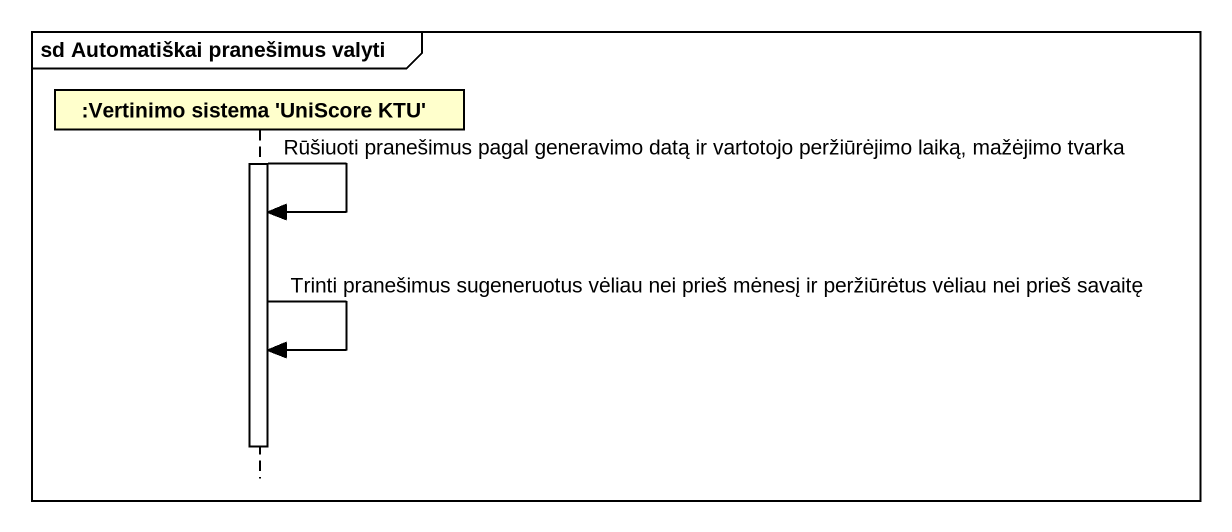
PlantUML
@startuml
mainframe sd Automatiškai pranešimus valyti
hide footbox
participant ":Vertinimo sistema 'UniScore KTU'" as Vertinimo_sistema_UniScore

activate Vertinimo_sistema_UniScore
Vertinimo_sistema_UniScore -> Vertinimo_sistema_UniScore : Rūšiuoti pranešimus pagal generavimo datą ir vartotojo peržiūrėjimo laiką, mažėjimo tvarka
Vertinimo_sistema_UniScore -> Vertinimo_sistema_UniScore : Trinti pranešimus sugeneruotus vėliau nei prieš mėnesį ir peržiūrėtus vėliau nei prieš savaitę
deactivate Vertinimo_sistema_UniScore
@enduml
